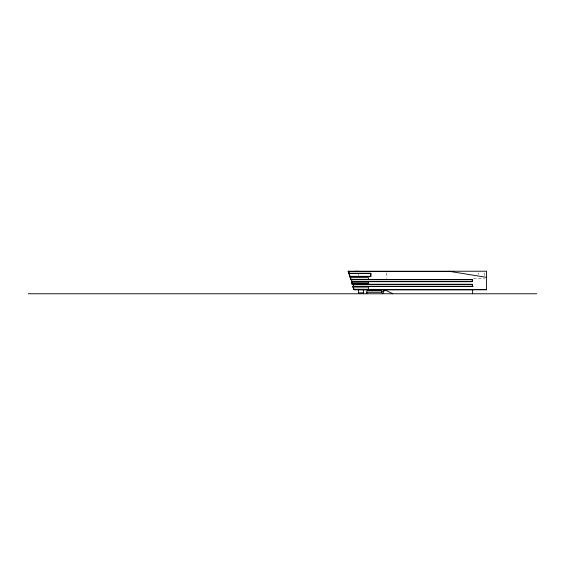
<?xml version="1.0" encoding="UTF-8"?>
<svg xmlns="http://www.w3.org/2000/svg" width="565" height="565" viewBox="0 0 565 565"><rect width="100%" height="100%" fill="white"/><g stroke="black" fill="none" stroke-linecap="round" stroke-linejoin="round"><path stroke-width="0.42" stroke-dasharray="2.83 2.12" d="M473.491 278.538L484.756 278.538M484.756 272.86L484.756 277.726M478.83 272.86L478.83 274.484M386.502 272.86L386.502 278.538M358.443 273.439L358.443 275.621"/><path stroke-width="0.85" d="M358.5 293.475L358.443 289.294M392.795 293.765L384.744 289.803L382.611 293.765L381.516 292.282L381.516 290.735L366.826 290.735L366.826 293.765M384.744 289.803L381.516 292.282L366.826 292.282M352.786 284.47L353.69 284.393M352.609 284.47L353.535 284.47M348.167 271.235L486.571 271.235L486.571 289.803L353.803 289.803L352.73 286.278L472.262 286.278L472.262 284.47L352.186 284.47L351.289 281.518L472.199 281.518L472.199 279.71L350.738 279.71L348.167 271.235L348.986 272.711M450.785 271.56L348.605 271.56L349.128 273.234L370.937 273.234L370.937 276.631L350.187 276.631M348.944 273.439L370.654 273.439L370.654 276.341L350.102 276.341M350.519 277.683L368.465 277.683L368.465 279.569M351.797 282.14L368.634 282.14L368.634 283.559L352.228 283.559M473.117 286.448L353.125 286.448L354.05 289.541L486.571 289.541M353.309 287.062L368.542 287.062L368.542 289.28L353.973 289.28M358.443 289.661L472.63 289.661L472.63 293.765M358.443 292.847L363.415 292.818M28.25 293.765L536.75 293.765M348.88 273.234L349.389 273.439M448.78 271.235L486.571 277.366M353.16 286.278L353.655 286.391L353.061 284.428M349.191 273.439L351.105 279.569L472.446 279.569L472.446 281.688L351.656 281.688L352.44 284.259L472.58 284.259L472.58 286.448M351.479 279.64L352.044 281.518M351.437 281.518L352.327 284.47M352.927 286.441L353.867 289.541M358.252 271.235L348.4 271.652L348.4 271.235M363.415 289.803L363.415 293.765"/></g></svg>
